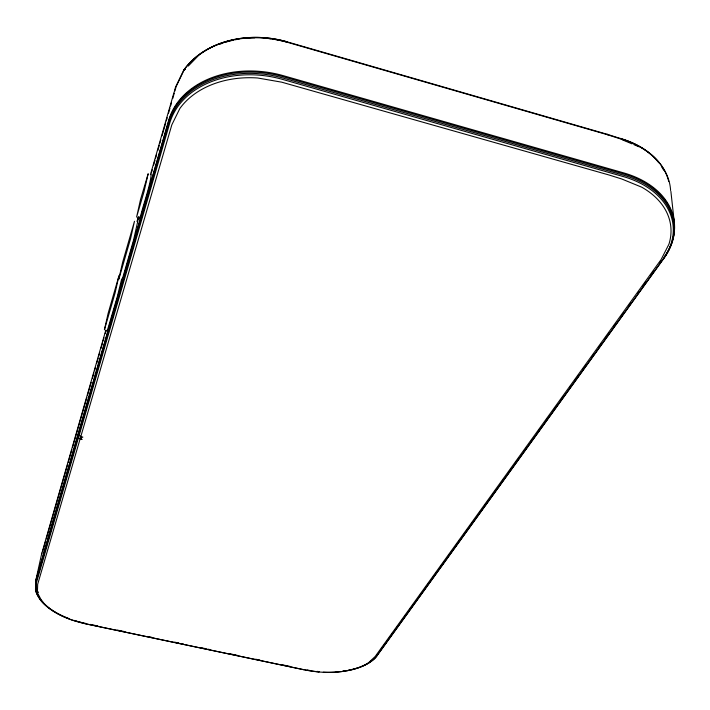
<?xml version="1.0" encoding="UTF-8"?>
<svg xmlns="http://www.w3.org/2000/svg" width="710" height="710" viewBox="0 0 710 710"><rect width="100%" height="100%" fill="white"/><g stroke="black" fill="none" stroke-linecap="round" stroke-linejoin="round"><path stroke-width="1.06" d="M41.819 553.081L35.704 580.869L35.553 588.981A61.761 30.77 9.5 0 0 37.754 594.545M107.183 330.585L107.13 331.242L117.372 296.416L121.508 279.669M139.71 217.065L139.568 218.698L140.882 214.899C143.784 203.255 150.431 184.733 151.203 174.261M105.87 330.008L42.103 552.345A60.794 31.231 9.7 0 0 41.668 554.341M136.995 221.502L138.388 216.612M150.413 174.722L174.19 91.821M174.456 90.88L175.539 87.108L183.668 70.21L185.257 69.172M42.609 551.697L45.662 541.055M46.274 538.934L67.663 464.455M68.266 462.334L71.932 449.563M72.544 447.433L86.904 397.431M87.516 395.301L91.182 382.539M92.406 378.279L93.933 372.963M94.545 370.833L95.459 367.647M96.684 363.387L98.211 358.071M98.823 355.941L99.737 352.746M100.962 348.495L102.489 343.17M103.092 341.048L104.015 337.853M105.231 333.594L106.154 330.407M137.616 220.828L138.228 218.698M151.354 172.965L152.277 169.779M153.493 165.528L155.02 160.212M155.632 158.09L156.546 154.895M157.771 150.644L159.297 145.328M159.901 143.207L160.815 140.021M162.04 135.77L165.705 123.007M166.317 120.886L167.232 117.7M168.447 113.44L169.974 108.133M170.586 106.003L171.5 102.817M172.725 98.566L174.252 93.25M174.855 91.12L176.195 86.46L184.334 69.562A89.602 69.296 9.7 0 1 287.426 41.908M35.704 580.869L168.74 120.159A92.176 69.58 9.4 0 1 283.041 75.597L623.593 172.867A90.135 62.8 -5.8 0 1 664.276 256.78M78.127 434.263A4.127 3.319 15.2 0 0 77.807 435.079L78.49 437.653L80.115 438.913L81.135 439.268L81.81 436.978A4.136 3.328 15.3 0 0 82.875 437.111M138.21 217.251L137.651 219.177L138.148 219.896M137.536 221.768L137.775 221.325L133.604 239.945L122.724 277.761A11.999 0.444 -76.3 0 1 121.925 278.746M379.61 651.46L386.098 642.47M387.394 640.668L393.233 632.574M394.529 630.782L399.712 623.584M401.665 620.895L406.848 613.697M409.439 610.103L414.631 602.905M418.518 597.518L421.767 593.019M423.71 590.321L429.541 582.235M431.494 579.538L436.677 572.34M440.564 566.944L444.46 561.557M447.699 557.057L452.243 550.765M455.483 546.274L459.37 540.878M462.618 536.378L467.153 530.086M469.745 526.492L474.289 520.199M477.528 515.7L482.063 509.407M484.664 505.813L489.199 499.521M492.438 495.021L496.982 488.728M501.517 482.436L504.118 478.842M508.653 472.549L511.892 468.05M514.493 464.455L519.028 458.163M523.572 451.871L526.811 447.38M530.698 441.984L533.947 437.484M537.834 432.088L541.721 426.701M545.617 421.305L548.857 416.805M552.744 411.418L556.64 406.022M560.527 400.626L563.767 396.127M569.606 388.042L571.55 385.344M574.798 380.844L579.333 374.552M582.573 370.061L586.469 364.665M591.652 357.467L594.243 353.873M598.787 347.58L601.379 343.986M604.618 339.486L609.162 333.194M613.697 326.902L616.298 323.307M620.833 317.015L624.072 312.515M628.616 306.223L631.208 302.629M637.695 293.638L638.991 291.845M642.878 286.45L646.127 281.95M650.662 275.658L653.901 271.167M659.741 263.073L661.037 261.271M188.283 66.057L198.88 55.158A88.732 68.657 9.7 0 1 287.337 41.899L607.6 134.394M185.07 69.429L183.668 70.21A90.126 69.66 9.7 0 1 287.426 42.316L607.902 134.856M319.047 671.988L304.634 669.903L86.15 623.939L71.781 619.945A59.205 29.403 9.5 0 1 41.287 600.039L36.84 591.661L38.393 592.255L37.426 591.918L37.674 584.259L171.838 124.809L179.861 108.497A88.422 66.571 9.4 0 1 257.632 77.985L281.737 82.182L608.958 174.971L621.818 179.018L641.689 187.165A86.451 60.084 -5.7 0 1 668.927 244.231L661.143 259.487L375.191 656.475L368.641 662.625A57.208 27.974 4.8 0 1 319.047 671.988A58.788 28.773 4.8 0 1 305.389 670.018M90.259 624.392L97.829 625.989M117.292 630.081L124.853 631.669M147.556 636.453L151.887 637.358M174.589 642.133L178.911 643.047M181.077 643.5L183.233 643.952M201.613 647.822L205.935 648.736M208.101 649.188L210.258 649.641M228.638 653.511L232.96 654.416M235.125 654.877L237.291 655.33M255.671 659.199L259.993 660.105M282.695 664.879L290.257 666.477M304.377 669.805L85.945 623.859A60.829 30.228 9.5 0 1 39.991 599.355M607.174 134.261L620.371 138.485A87.685 62.631 -6.5 0 1 668.74 181.494M607.698 134.82L620.709 138.965A88.218 62.968 -6.4 0 1 670.613 190.493M81.81 436.978L79.156 435.354L78.473 432.772A4.136 3.328 15.3 0 1 78.792 431.964M622.217 139.763L632.024 143.873M633.986 144.689L638.894 146.748M40 599.355L36.077 591.119L36.272 583.194L169.734 123.141A90.836 68.435 9.4 0 1 282.376 79.351L622.981 176.479A88.821 61.77 -5.7 0 1 663.175 259.026M670.888 191.372L674.5 224.422M619.883 138.335A86.886 62.081 -6.5 0 1 658.791 162.794M661.4 166.424A86.886 62.081 -6.5 0 1 663.637 170.178M219.993 44.135A87.667 67.858 9.7 0 1 222.967 43.07M224.99 42.405A87.667 67.858 9.7 0 1 233.359 40.168M235.507 39.724A87.667 67.858 9.7 0 1 238.737 39.148M247.186 38.118A87.667 67.858 9.7 0 1 254.748 37.781M264.493 38.118A87.667 67.858 9.7 0 1 266.667 38.304M268.85 38.535A87.667 67.858 9.7 0 1 271.034 38.819M273.226 39.139A87.667 67.858 9.7 0 1 282.962 41.109M285.074 41.65A87.667 67.858 9.7 0 1 287.168 42.236M82.2 439.401A4.127 3.319 15.2 0 1 81.135 439.268M323.29 672.201A58.788 28.773 4.8 0 0 376.646 656.049L664.214 257.677A90.01 62.675 -5.8 0 0 623.575 173.923L282.882 76.662A92.051 69.447 9.4 0 0 168.731 121.126L35.66 581.667L35.5 589.761A61.681 30.699 9.5 0 0 42.857 602.098M360.511 666.867A59.285 29.03 4.8 0 0 377.179 655.552L663.832 258.44A89.566 62.329 -5.8 0 0 623.371 175.157L282.651 77.949A91.599 69.056 9.4 0 0 169.069 122.147L35.846 582.466L35.678 590.489A61.379 30.53 9.5 0 0 69.065 618.605M359.562 667.214A59.285 29.03 4.8 0 1 348.086 670.258M344.962 670.79A59.285 29.03 4.8 0 1 342.823 671.092M338.43 671.562A59.285 29.03 4.8 0 1 336.212 671.731M319.092 671.571A59.285 29.03 4.8 0 1 316.971 671.376M309.507 670.4A59.285 29.03 4.8 0 1 307.403 670.045M377.525 654.904A59.596 29.208 4.8 0 1 370.753 661.259M85.937 623.486A61.379 30.53 9.5 0 1 79.493 621.951M77.372 621.356A61.379 30.53 9.5 0 1 74.239 620.407M118.943 275.897L115.109 292.884L104.397 329.839L108.106 313.421L118.943 275.897M118.872 278.631L118.845 279.181L130.551 238.729L134.483 221.263L122.635 262.31L118.872 278.631M148.124 173.906L144.068 191.487L136.586 217.1L140.536 199.492L148.124 173.906"/></g></svg>
